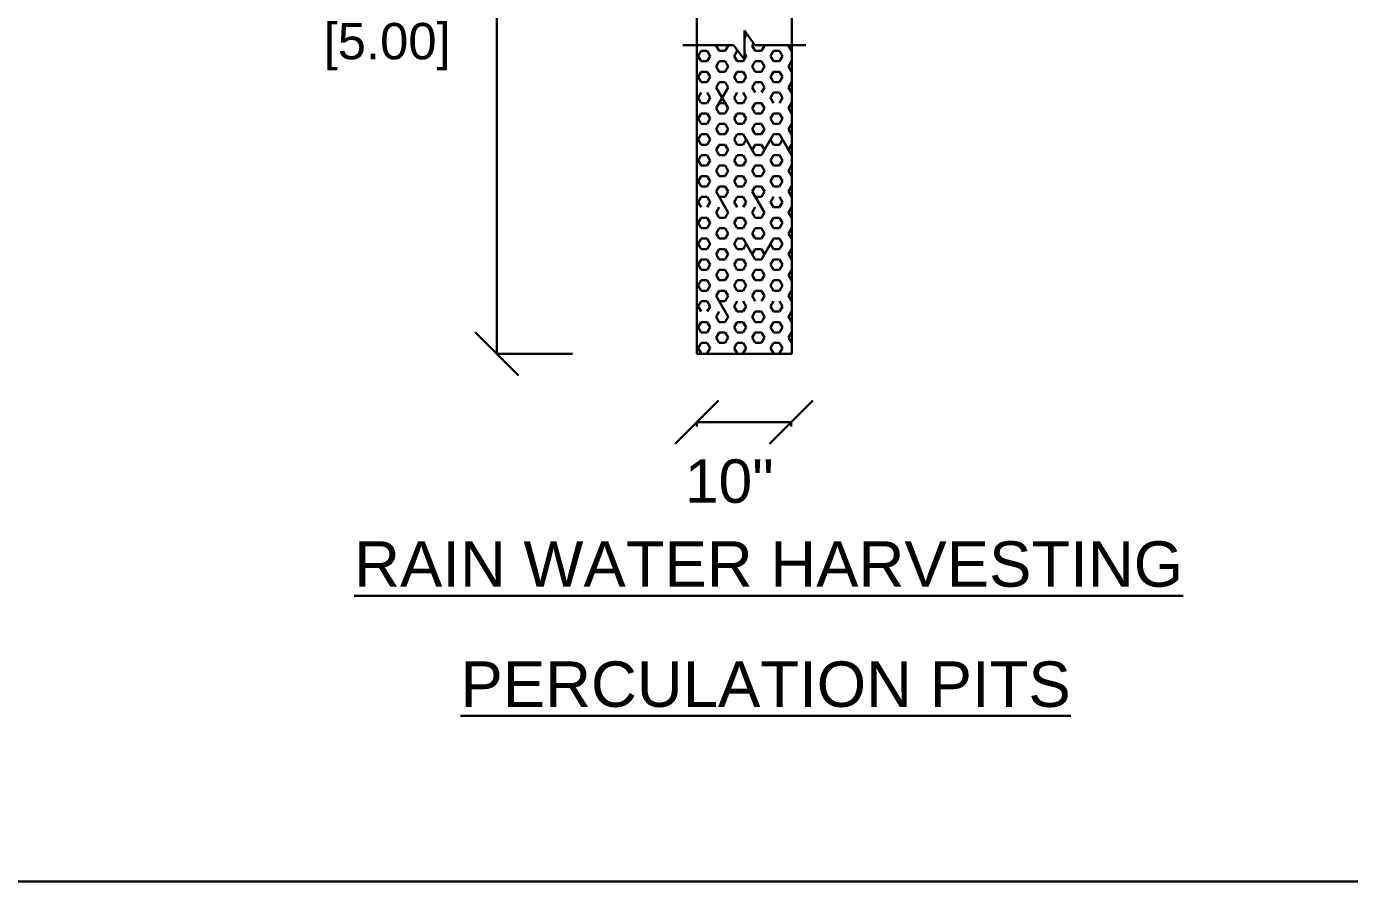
# Model space of a CAD drawing. Header units: metres. Extents: x 515 to 706, y -4 to 163.
# Drawn here: x 589.9 to 595.6, y 78.78 to 82.46 of the extents above; entities that cross this region are included whole.
import ezdxf

# ---------------------------------------------------------------- set-up
doc = ezdxf.new("R2010")
doc.units = ezdxf.units.M
doc.header["$MEASUREMENT"] = 0
doc.styles.add('style1', font='swisse.ttf', dxfattribs={"height": 1})

msp = doc.modelspace()

# ---------------------------------------------------------------- linework, layer by layer
at = {"lineweight": 30}
for p, q in [((591.92689, 85.66831), (591.92689, 81.05332)), ((592.78963, 84.03433), (592.78963, 81.05332)), ((593.19812, 84.03433), (593.19812, 81.05332)), ((592.99387, 82.44589), (593.03924, 82.38362)), ((592.99387, 82.32135), (592.99387, 82.44589)), ((593.00218, 82.42593), (592.99387, 82.44031)), ((592.99387, 82.41154), (593.00218, 82.42593)), ((592.72872, 82.38362), (592.94707, 82.38362)), ((592.87245, 82.38099), (592.87397, 82.38362)), ((592.88542, 82.35852), (592.87245, 82.38099)), ((592.91137, 82.35852), (592.92434, 82.38099)), ((592.92434, 82.38099), (592.92282, 82.38362)), ((592.99387, 82.32135), (592.94707, 82.38362)), ((593.02812, 82.38099), (593.03389, 82.39097)), ((593.0411, 82.35852), (593.02812, 82.38099)), ((593.03924, 82.38362), (593.25903, 82.38362)), ((593.06704, 82.35852), (593.08002, 82.38099)), ((593.08002, 82.38099), (593.0785, 82.38362)), ((593.1838, 82.38099), (593.18532, 82.38362)), ((593.19677, 82.35852), (593.1838, 82.38099)), ((592.79461, 82.33605), (592.80758, 82.35852)), ((592.80758, 82.31358), (592.79461, 82.33605)), ((592.80758, 82.35852), (592.83353, 82.35852)), ((592.80758, 82.31358), (592.83353, 82.31358)), ((592.8465, 82.33605), (592.83353, 82.35852)), ((592.83353, 82.31358), (592.8465, 82.33605)), ((592.87245, 82.29111), (592.88542, 82.31358)), ((592.88542, 82.35852), (592.91137, 82.35852)), ((592.88542, 82.31358), (592.91137, 82.31358)), ((592.92434, 82.29111), (592.91137, 82.31358)), ((592.95029, 82.33605), (592.96326, 82.35852)), ((592.96326, 82.31358), (592.95029, 82.33605)), ((592.96326, 82.35852), (592.96594, 82.35852)), ((592.96326, 82.31358), (592.98921, 82.31358)), ((592.98921, 82.31358), (592.99377, 82.32149)), ((593.00218, 82.33605), (592.99387, 82.35043)), ((592.99387, 82.32166), (593.00218, 82.33605)), ((593.02812, 82.29111), (593.0411, 82.31358)), ((593.0411, 82.35852), (593.06704, 82.35852)), ((593.0411, 82.31358), (593.06704, 82.31358)), ((593.08002, 82.29111), (593.06704, 82.31358)), ((593.10596, 82.33605), (593.11894, 82.35852)), ((593.11894, 82.31358), (593.10596, 82.33605)), ((593.11894, 82.35852), (593.14488, 82.35852)), ((593.11894, 82.31358), (593.14488, 82.31358)), ((593.15785, 82.33605), (593.14488, 82.35852)), ((593.14488, 82.31358), (593.15785, 82.33605)), ((593.1838, 82.29111), (593.19677, 82.31358)), ((593.19677, 82.35852), (593.19812, 82.35852)), ((593.19677, 82.31358), (593.19812, 82.31358)), ((592.79461, 82.24617), (592.80758, 82.26864)), ((592.80758, 82.26864), (592.83353, 82.26864)), ((592.8465, 82.24617), (592.83353, 82.26864)), ((592.88542, 82.26864), (592.87245, 82.29111)), ((592.88542, 82.26864), (592.91137, 82.26864)), ((592.91137, 82.26864), (592.92434, 82.29111)), ((592.95029, 82.24617), (592.96326, 82.26864)), ((592.96326, 82.26864), (592.98921, 82.26864)), ((593.00218, 82.24617), (592.98921, 82.26864)), ((593.0411, 82.26864), (593.02812, 82.29111)), ((593.0411, 82.26864), (593.06704, 82.26864)), ((593.06704, 82.26864), (593.08002, 82.29111)), ((593.10596, 82.24617), (593.11894, 82.26864)), ((593.11894, 82.26864), (593.14488, 82.26864)), ((593.15785, 82.24617), (593.14488, 82.26864)), ((593.19677, 82.26864), (593.1838, 82.29111)), ((593.19677, 82.26864), (593.19812, 82.26864)), ((592.80758, 82.2237), (592.79461, 82.24617)), ((592.80758, 82.2237), (592.83353, 82.2237)), ((592.83353, 82.2237), (592.8465, 82.24617)), ((592.87245, 82.20123), (592.88542, 82.2237)), ((592.92434, 82.11135), (592.87245, 82.20123)), ((592.87245, 82.11135), (592.92434, 82.20123)), ((592.88542, 82.2237), (592.91137, 82.2237)), ((592.92434, 82.20123), (592.91137, 82.2237)), ((592.96326, 82.2237), (592.95029, 82.24617)), ((592.96326, 82.2237), (592.98921, 82.2237)), ((592.98921, 82.2237), (593.00218, 82.24617)), ((593.02812, 82.20123), (593.0411, 82.2237)), ((593.0411, 82.17876), (593.02812, 82.20123)), ((593.0411, 82.2237), (593.06704, 82.2237)), ((593.08002, 82.20123), (593.06704, 82.2237)), ((593.06704, 82.17876), (593.08002, 82.20123)), ((593.11894, 82.2237), (593.10596, 82.24617)), ((593.11894, 82.2237), (593.14488, 82.2237)), ((593.14488, 82.2237), (593.15785, 82.24617)), ((593.1838, 82.20123), (593.19677, 82.2237)), ((593.19677, 82.17876), (593.1838, 82.20123)), ((593.19677, 82.2237), (593.19812, 82.2237)), ((592.79461, 82.15629), (592.80758, 82.17876)), ((592.80758, 82.13382), (592.79461, 82.15629)), ((592.80758, 82.13382), (592.83353, 82.13382)), ((592.8465, 82.15629), (592.83353, 82.17876)), ((592.83353, 82.13382), (592.8465, 82.15629)), ((592.88542, 82.13382), (592.91137, 82.13382)), ((592.95029, 82.15629), (592.96326, 82.17876)), ((592.96326, 82.13382), (592.95029, 82.15629)), ((592.96326, 82.13382), (592.98921, 82.13382)), ((593.00218, 82.15629), (592.98921, 82.17876)), ((592.98921, 82.13382), (593.00218, 82.15629)), ((593.02812, 82.11135), (593.0411, 82.13382)), ((593.0411, 82.13382), (593.06704, 82.13382)), ((593.08002, 82.11135), (593.06704, 82.13382)), ((593.10596, 82.15629), (593.11894, 82.17876)), ((593.11894, 82.13382), (593.10596, 82.15629)), ((593.11894, 82.17876), (593.14488, 82.17876)), ((593.15785, 82.15629), (593.14488, 82.17876)), ((593.14488, 82.13382), (593.15785, 82.15629)), ((593.1838, 82.11135), (593.19677, 82.13382)), ((593.19677, 82.13382), (593.19812, 82.13382)), ((592.79461, 82.06641), (592.80758, 82.08888)), ((592.80758, 82.08888), (592.83353, 82.08888)), ((592.8465, 82.06641), (592.83353, 82.08888)), ((592.88542, 82.08888), (592.87245, 82.11135)), ((592.88542, 82.08888), (592.91137, 82.08888)), ((592.91137, 82.08888), (592.92434, 82.11135)), ((592.95029, 82.06641), (592.96326, 82.08888)), ((592.96326, 82.08888), (592.98921, 82.08888)), ((593.00218, 82.06641), (592.98921, 82.08888)), ((593.0411, 82.08888), (593.02812, 82.11135)), ((593.0411, 82.08888), (593.06704, 82.08888)), ((593.06704, 82.08888), (593.08002, 82.11135)), ((593.10596, 82.06641), (593.11894, 82.08888)), ((593.11894, 82.08888), (593.14488, 82.08888)), ((593.15785, 82.06641), (593.14488, 82.08888)), ((593.19677, 82.08888), (593.1838, 82.11135)), ((593.19677, 82.08888), (593.19812, 82.08888)), ((592.80758, 82.04394), (592.79461, 82.06641)), ((592.80758, 82.04394), (592.83353, 82.04394)), ((592.83353, 82.04394), (592.8465, 82.06641)), ((592.87245, 82.02147), (592.88542, 82.04394)), ((592.88542, 81.999), (592.87245, 82.02147)), ((592.88542, 82.04394), (592.91137, 82.04394)), ((592.92434, 82.02147), (592.91137, 82.04394)), ((592.91137, 81.999), (592.92434, 82.02147)), ((592.96326, 82.04394), (592.95029, 82.06641)), ((592.96326, 82.04394), (592.98921, 82.04394)), ((592.98921, 82.04394), (593.00218, 82.06641)), ((593.02812, 82.02147), (593.0411, 82.04394)), ((593.0411, 81.999), (593.02812, 82.02147)), ((593.0411, 82.04394), (593.06704, 82.04394)), ((593.08002, 82.02147), (593.06704, 82.04394)), ((593.06704, 81.999), (593.08002, 82.02147)), ((593.11894, 82.04394), (593.10596, 82.06641)), ((593.11894, 82.04394), (593.14488, 82.04394)), ((593.14488, 82.04394), (593.15785, 82.06641)), ((593.1838, 82.02147), (593.19677, 82.04394)), ((593.19677, 81.999), (593.1838, 82.02147)), ((593.19677, 82.04394), (593.19812, 82.04394)), ((592.79461, 81.97653), (592.80758, 81.999)), ((592.80758, 81.95406), (592.79461, 81.97653)), ((592.80758, 81.999), (592.83353, 81.999)), ((592.8465, 81.97653), (592.83353, 81.999)), ((592.83353, 81.95406), (592.8465, 81.97653)), ((592.88542, 81.999), (592.91137, 81.999)), ((592.95029, 81.97653), (592.96326, 81.999)), ((592.96326, 81.95406), (592.95029, 81.97653)), ((592.96326, 81.999), (592.98921, 81.999)), ((593.0411, 81.90912), (592.98921, 81.999)), ((592.98921, 81.95406), (593.00218, 81.97653)), ((593.0411, 81.999), (593.06704, 81.999)), ((593.06704, 81.90912), (593.11894, 81.999)), ((593.11894, 81.95406), (593.10596, 81.97653)), ((593.11894, 81.999), (593.14488, 81.999)), ((593.19677, 81.90912), (593.14488, 81.999)), ((593.14488, 81.95406), (593.15785, 81.97653)), ((593.19677, 81.999), (593.19812, 81.999)), ((592.79461, 81.88665), (592.80758, 81.90912)), ((592.80758, 81.95406), (592.83353, 81.95406)), ((592.80758, 81.90912), (592.83353, 81.90912)), ((592.8465, 81.88665), (592.83353, 81.90912)), ((592.87245, 81.93159), (592.88542, 81.95406)), ((592.88542, 81.90912), (592.87245, 81.93159)), ((592.88542, 81.95406), (592.91137, 81.95406)), ((592.88542, 81.90912), (592.91137, 81.90912)), ((592.92434, 81.93159), (592.91137, 81.95406)), ((592.91137, 81.90912), (592.92434, 81.93159)), ((592.95029, 81.88665), (592.96326, 81.90912)), ((592.96326, 81.95406), (592.98921, 81.95406)), ((592.96326, 81.90912), (592.98921, 81.90912)), ((593.00218, 81.88665), (592.98921, 81.90912)), ((593.02812, 81.93159), (593.0411, 81.95406)), ((593.0411, 81.95406), (593.06704, 81.95406)), ((593.0411, 81.90912), (593.06704, 81.90912)), ((593.08002, 81.93159), (593.06704, 81.95406)), ((593.10596, 81.88665), (593.11894, 81.90912)), ((593.11894, 81.95406), (593.14488, 81.95406)), ((593.11894, 81.90912), (593.14488, 81.90912)), ((593.15785, 81.88665), (593.14488, 81.90912)), ((593.1838, 81.93159), (593.19677, 81.95406)), ((593.19677, 81.95406), (593.19812, 81.95406)), ((593.19677, 81.90912), (593.19812, 81.90912)), ((592.80758, 81.86418), (592.79461, 81.88665)), ((592.80758, 81.86418), (592.83353, 81.86418)), ((592.83353, 81.86418), (592.8465, 81.88665)), ((592.87245, 81.84171), (592.88542, 81.86418)), ((592.88542, 81.86418), (592.91137, 81.86418)), ((592.92434, 81.84171), (592.91137, 81.86418)), ((592.96326, 81.86418), (592.95029, 81.88665)), ((592.96326, 81.86418), (592.98921, 81.86418)), ((592.98921, 81.86418), (593.00218, 81.88665)), ((593.02812, 81.84171), (593.0411, 81.86418)), ((593.0411, 81.86418), (593.06704, 81.86418)), ((593.08002, 81.84171), (593.06704, 81.86418)), ((593.11894, 81.86418), (593.10596, 81.88665)), ((593.11894, 81.86418), (593.14488, 81.86418)), ((593.14488, 81.86418), (593.15785, 81.88665)), ((593.1838, 81.84171), (593.19677, 81.86418)), ((593.19677, 81.86418), (593.19812, 81.86418)), ((592.79461, 81.79677), (592.80758, 81.81924)), ((592.80758, 81.7743), (592.79461, 81.79677)), ((592.80758, 81.81924), (592.83353, 81.81924)), ((592.8465, 81.79677), (592.83353, 81.81924)), ((592.83353, 81.7743), (592.8465, 81.79677)), ((592.88542, 81.81924), (592.87245, 81.84171)), ((592.88542, 81.81924), (592.91137, 81.81924)), ((592.91137, 81.81924), (592.92434, 81.84171)), ((592.95029, 81.79677), (592.96326, 81.81924)), ((592.96326, 81.7743), (592.95029, 81.79677)), ((592.96326, 81.81924), (592.98921, 81.81924)), ((593.00218, 81.79677), (592.98921, 81.81924)), ((592.98921, 81.7743), (593.00218, 81.79677)), ((593.0411, 81.81924), (593.02812, 81.84171)), ((593.0411, 81.81924), (593.06704, 81.81924)), ((593.06704, 81.81924), (593.08002, 81.84171)), ((593.10596, 81.79677), (593.11894, 81.81924)), ((593.11894, 81.7743), (593.10596, 81.79677)), ((593.11894, 81.81924), (593.14488, 81.81924)), ((593.15785, 81.79677), (593.14488, 81.81924)), ((593.14488, 81.7743), (593.15785, 81.79677)), ((593.19677, 81.81924), (593.1838, 81.84171)), ((593.19677, 81.81924), (593.19812, 81.81924)), ((592.80758, 81.7743), (592.83353, 81.7743)), ((592.87245, 81.75183), (592.88542, 81.7743)), ((592.92434, 81.66195), (592.87245, 81.75183)), ((592.88542, 81.7743), (592.91137, 81.7743)), ((592.92434, 81.75183), (592.91137, 81.7743)), ((592.91137, 81.72936), (592.92434, 81.75183)), ((592.96326, 81.7743), (592.98921, 81.7743)), ((593.02812, 81.75183), (593.0411, 81.7743)), ((593.08002, 81.66195), (593.02812, 81.75183)), ((593.0411, 81.7743), (593.06704, 81.7743)), ((593.08002, 81.75183), (593.06704, 81.7743)), ((593.06704, 81.72936), (593.08002, 81.75183)), ((593.11894, 81.7743), (593.14488, 81.7743)), ((593.1838, 81.75183), (593.19677, 81.7743)), ((593.19677, 81.72936), (593.1838, 81.75183)), ((593.19677, 81.7743), (593.19812, 81.7743)), ((592.79461, 81.70689), (592.80758, 81.72936)), ((592.80758, 81.68442), (592.79461, 81.70689)), ((592.80758, 81.72936), (592.83353, 81.72936)), ((592.8465, 81.70689), (592.83353, 81.72936)), ((592.83353, 81.68442), (592.8465, 81.70689)), ((592.87245, 81.66195), (592.88542, 81.68442)), ((592.88542, 81.72936), (592.91137, 81.72936)), ((592.95029, 81.70689), (592.96326, 81.72936)), ((592.96326, 81.68442), (592.95029, 81.70689)), ((592.96326, 81.72936), (592.98921, 81.72936)), ((593.00218, 81.70689), (592.98921, 81.72936)), ((592.98921, 81.68442), (593.00218, 81.70689)), ((593.02812, 81.66195), (593.0411, 81.68442)), ((593.0411, 81.72936), (593.06704, 81.72936)), ((593.10596, 81.70689), (593.11894, 81.72936)), ((593.11894, 81.68442), (593.10596, 81.70689)), ((593.11894, 81.68442), (593.14488, 81.68442)), ((593.15785, 81.70689), (593.14488, 81.72936)), ((593.14488, 81.68442), (593.15785, 81.70689)), ((593.1838, 81.66195), (593.19677, 81.68442)), ((593.19677, 81.72936), (593.19812, 81.72936)), ((592.79461, 81.61701), (592.80758, 81.63948)), ((592.80758, 81.63948), (592.83353, 81.63948)), ((592.8465, 81.61701), (592.83353, 81.63948)), ((592.88542, 81.63948), (592.87245, 81.66195)), ((592.88542, 81.63948), (592.91137, 81.63948)), ((592.91137, 81.63948), (592.92434, 81.66195)), ((592.95029, 81.61701), (592.96326, 81.63948)), ((592.96326, 81.63948), (592.98921, 81.63948)), ((593.00218, 81.61701), (592.98921, 81.63948)), ((593.0411, 81.63948), (593.02812, 81.66195)), ((593.0411, 81.63948), (593.06704, 81.63948)), ((593.06704, 81.63948), (593.08002, 81.66195)), ((593.10596, 81.61701), (593.11894, 81.63948)), ((593.11894, 81.63948), (593.14488, 81.63948)), ((593.15785, 81.61701), (593.14488, 81.63948)), ((593.19677, 81.63948), (593.1838, 81.66195)), ((593.19677, 81.63948), (593.19812, 81.63948)), ((592.80758, 81.59454), (592.79461, 81.61701)), ((592.80758, 81.59454), (592.83353, 81.59454)), ((592.83353, 81.59454), (592.8465, 81.61701)), ((592.87245, 81.57207), (592.88542, 81.59454)), ((592.88542, 81.5496), (592.87245, 81.57207)), ((592.88542, 81.59454), (592.91137, 81.59454)), ((592.92434, 81.57207), (592.91137, 81.59454)), ((592.91137, 81.5496), (592.92434, 81.57207)), ((592.96326, 81.59454), (592.95029, 81.61701)), ((592.96326, 81.59454), (592.98921, 81.59454)), ((592.98921, 81.59454), (593.00218, 81.61701)), ((593.02812, 81.57207), (593.0411, 81.59454)), ((593.0411, 81.5496), (593.02812, 81.57207)), ((593.0411, 81.59454), (593.06704, 81.59454)), ((593.08002, 81.57207), (593.06704, 81.59454)), ((593.06704, 81.5496), (593.08002, 81.57207)), ((593.11894, 81.59454), (593.10596, 81.61701)), ((593.11894, 81.59454), (593.14488, 81.59454)), ((593.14488, 81.59454), (593.15785, 81.61701)), ((593.1838, 81.57207), (593.19677, 81.59454)), ((593.19677, 81.5496), (593.1838, 81.57207)), ((593.19677, 81.59454), (593.19812, 81.59454)), ((592.79461, 81.52713), (592.80758, 81.5496)), ((592.80758, 81.50466), (592.79461, 81.52713)), ((592.80758, 81.5496), (592.83353, 81.5496)), ((592.8465, 81.52713), (592.83353, 81.5496)), ((592.83353, 81.50466), (592.8465, 81.52713)), ((592.88542, 81.5496), (592.91137, 81.5496)), ((592.95029, 81.52713), (592.96326, 81.5496)), ((592.96326, 81.50466), (592.95029, 81.52713)), ((592.96326, 81.5496), (592.98921, 81.5496)), ((593.0411, 81.45972), (592.98921, 81.5496)), ((592.98921, 81.50466), (593.00218, 81.52713)), ((593.0411, 81.5496), (593.06704, 81.5496)), ((593.06704, 81.45972), (593.11894, 81.5496)), ((593.11894, 81.50466), (593.10596, 81.52713)), ((593.11894, 81.5496), (593.14488, 81.5496)), ((593.15785, 81.52713), (593.14488, 81.5496)), ((593.14488, 81.50466), (593.15785, 81.52713)), ((593.19677, 81.5496), (593.19812, 81.5496)), ((592.79461, 81.43725), (592.80758, 81.45972)), ((592.80758, 81.50466), (592.83353, 81.50466)), ((592.80758, 81.45972), (592.83353, 81.45972)), ((592.8465, 81.43725), (592.83353, 81.45972)), ((592.87245, 81.48219), (592.88542, 81.50466)), ((592.88542, 81.45972), (592.87245, 81.48219)), ((592.88542, 81.50466), (592.91137, 81.50466)), ((592.88542, 81.45972), (592.91137, 81.45972)), ((592.92434, 81.48219), (592.91137, 81.50466)), ((592.91137, 81.45972), (592.92434, 81.48219)), ((592.95029, 81.43725), (592.96326, 81.45972)), ((592.96326, 81.50466), (592.98921, 81.50466)), ((592.96326, 81.45972), (592.98921, 81.45972)), ((593.00218, 81.43725), (592.98921, 81.45972)), ((593.02812, 81.48219), (593.0411, 81.50466)), ((593.0411, 81.50466), (593.06704, 81.50466)), ((593.0411, 81.45972), (593.06704, 81.45972)), ((593.08002, 81.48219), (593.06704, 81.50466)), ((593.10596, 81.43725), (593.11894, 81.45972)), ((593.11894, 81.50466), (593.14488, 81.50466)), ((593.11894, 81.45972), (593.14488, 81.45972)), ((593.15785, 81.43725), (593.14488, 81.45972)), ((593.1838, 81.48219), (593.19677, 81.50466)), ((593.19677, 81.45972), (593.1838, 81.48219)), ((593.19677, 81.50466), (593.19812, 81.50466)), ((593.19677, 81.45972), (593.19812, 81.45972)), ((592.80758, 81.41478), (592.79461, 81.43725)), ((592.80758, 81.41478), (592.83353, 81.41478)), ((592.83353, 81.41478), (592.8465, 81.43725)), ((592.87245, 81.39231), (592.88542, 81.41478)), ((592.88542, 81.36984), (592.87245, 81.39231)), ((592.88542, 81.41478), (592.91137, 81.41478)), ((592.92434, 81.39231), (592.91137, 81.41478)), ((592.91137, 81.36984), (592.92434, 81.39231)), ((592.96326, 81.41478), (592.95029, 81.43725)), ((592.96326, 81.41478), (592.98921, 81.41478)), ((592.98921, 81.41478), (593.00218, 81.43725)), ((593.02812, 81.39231), (593.0411, 81.41478)), ((593.0411, 81.36984), (593.02812, 81.39231)), ((593.0411, 81.41478), (593.06704, 81.41478)), ((593.08002, 81.39231), (593.06704, 81.41478)), ((593.06704, 81.36984), (593.08002, 81.39231)), ((593.11894, 81.41478), (593.10596, 81.43725)), ((593.11894, 81.41478), (593.14488, 81.41478)), ((593.14488, 81.41478), (593.15785, 81.43725)), ((593.1838, 81.39231), (593.19677, 81.41478)), ((593.19677, 81.36984), (593.1838, 81.39231)), ((593.19677, 81.41478), (593.19812, 81.41478)), ((592.79461, 81.34737), (592.80758, 81.36984)), ((592.80758, 81.3249), (592.79461, 81.34737)), ((592.80758, 81.36984), (592.83353, 81.36984)), ((592.8465, 81.34737), (592.83353, 81.36984)), ((592.83353, 81.3249), (592.8465, 81.34737)), ((592.88542, 81.36984), (592.91137, 81.36984)), ((592.95029, 81.34737), (592.96326, 81.36984)), ((592.96326, 81.3249), (592.95029, 81.34737)), ((592.96326, 81.36984), (592.98921, 81.36984)), ((593.00218, 81.34737), (592.98921, 81.36984)), ((592.98921, 81.3249), (593.00218, 81.34737)), ((593.0411, 81.36984), (593.06704, 81.36984)), ((593.10596, 81.34737), (593.11894, 81.36984)), ((593.11894, 81.3249), (593.10596, 81.34737)), ((593.11894, 81.36984), (593.14488, 81.36984)), ((593.15785, 81.34737), (593.14488, 81.36984)), ((593.14488, 81.3249), (593.15785, 81.34737)), ((593.19677, 81.36984), (593.19812, 81.36984)), ((592.79461, 81.25749), (592.80758, 81.27996)), ((592.80758, 81.3249), (592.83353, 81.3249)), ((592.80758, 81.27996), (592.83353, 81.27996)), ((592.8465, 81.25749), (592.83353, 81.27996)), ((592.87245, 81.30243), (592.88542, 81.3249)), ((592.92434, 81.21255), (592.87245, 81.30243)), ((592.88542, 81.3249), (592.91137, 81.3249)), ((592.88542, 81.27996), (592.91137, 81.27996)), ((592.92434, 81.30243), (592.91137, 81.3249)), ((592.91137, 81.27996), (592.92434, 81.30243)), ((592.95029, 81.25749), (592.96326, 81.27996)), ((592.96326, 81.3249), (592.98921, 81.3249)), ((593.00218, 81.25749), (592.98921, 81.27996)), ((593.02812, 81.30243), (593.0411, 81.3249)), ((593.0411, 81.27996), (593.02812, 81.30243)), ((593.0411, 81.3249), (593.06704, 81.3249)), ((593.08002, 81.30243), (593.06704, 81.3249)), ((593.06704, 81.27996), (593.08002, 81.30243)), ((593.10596, 81.25749), (593.11894, 81.27996)), ((593.11894, 81.3249), (593.14488, 81.3249)), ((593.15785, 81.25749), (593.14488, 81.27996)), ((593.1838, 81.30243), (593.19677, 81.3249)), ((593.19677, 81.27996), (593.1838, 81.30243)), ((593.19677, 81.3249), (593.19812, 81.3249)), ((592.80758, 81.23502), (592.79461, 81.25749)), ((592.83353, 81.23502), (592.8465, 81.25749)), ((592.87245, 81.21255), (592.88542, 81.23502)), ((592.96326, 81.23502), (592.95029, 81.25749)), ((592.96326, 81.23502), (592.98921, 81.23502)), ((592.98921, 81.23502), (593.00218, 81.25749)), ((593.02812, 81.21255), (593.0411, 81.23502)), ((593.0411, 81.23502), (593.06704, 81.23502)), ((593.08002, 81.21255), (593.06704, 81.23502)), ((593.11894, 81.23502), (593.10596, 81.25749)), ((593.11894, 81.23502), (593.14488, 81.23502)), ((593.14488, 81.23502), (593.15785, 81.25749)), ((593.1838, 81.21255), (593.19677, 81.23502)), ((593.19677, 81.23502), (593.19812, 81.23502)), ((592.79461, 81.16761), (592.80758, 81.19008)), ((592.80758, 81.14514), (592.79461, 81.16761)), ((592.80758, 81.19008), (592.83353, 81.19008)), ((592.8465, 81.16761), (592.83353, 81.19008)), ((592.83353, 81.14514), (592.8465, 81.16761)), ((592.88542, 81.19008), (592.87245, 81.21255)), ((592.88542, 81.19008), (592.91137, 81.19008)), ((592.91137, 81.19008), (592.92434, 81.21255)), ((592.95029, 81.16761), (592.96326, 81.19008)), ((592.96326, 81.14514), (592.95029, 81.16761)), ((592.96326, 81.19008), (592.98921, 81.19008)), ((593.00218, 81.16761), (592.98921, 81.19008)), ((592.98921, 81.14514), (593.00218, 81.16761)), ((593.0411, 81.19008), (593.02812, 81.21255)), ((593.0411, 81.19008), (593.06704, 81.19008)), ((593.06704, 81.19008), (593.08002, 81.21255)), ((593.10596, 81.16761), (593.11894, 81.19008)), ((593.11894, 81.14514), (593.10596, 81.16761)), ((593.11894, 81.19008), (593.14488, 81.19008)), ((593.15785, 81.16761), (593.14488, 81.19008)), ((593.14488, 81.14514), (593.15785, 81.16761)), ((593.19677, 81.19008), (593.1838, 81.21255)), ((593.19677, 81.19008), (593.19812, 81.19008)), ((592.80758, 81.14514), (592.83353, 81.14514)), ((592.87245, 81.12267), (592.88542, 81.14514)), ((592.88542, 81.1002), (592.87245, 81.12267)), ((592.88542, 81.14514), (592.91137, 81.14514)), ((592.92434, 81.12267), (592.91137, 81.14514)), ((592.91137, 81.1002), (592.92434, 81.12267)), ((592.96326, 81.14514), (592.98921, 81.14514)), ((593.02812, 81.12267), (593.0411, 81.14514)), ((593.0411, 81.1002), (593.02812, 81.12267)), ((593.0411, 81.14514), (593.06704, 81.14514)), ((593.08002, 81.12267), (593.06704, 81.14514)), ((593.06704, 81.1002), (593.08002, 81.12267)), ((593.11894, 81.14514), (593.14488, 81.14514)), ((593.1838, 81.12267), (593.19677, 81.14514)), ((593.19677, 81.1002), (593.1838, 81.12267)), ((593.19677, 81.14514), (593.19812, 81.14514)), ((592.25368, 81.05332), (591.92689, 81.05332)), ((592.78963, 81.05332), (593.19812, 81.05332)), ((592.79461, 81.07773), (592.80758, 81.1002)), ((592.80758, 81.05526), (592.79461, 81.07773)), ((592.80758, 81.1002), (592.83353, 81.1002)), ((592.8465, 81.07773), (592.83353, 81.1002)), ((592.83353, 81.05526), (592.8465, 81.07773)), ((592.8843, 81.05332), (592.88542, 81.05526)), ((592.88542, 81.1002), (592.91137, 81.1002)), ((592.91249, 81.05332), (592.91137, 81.05526)), ((592.95029, 81.07773), (592.96326, 81.1002)), ((592.96326, 81.05526), (592.95029, 81.07773)), ((592.96326, 81.1002), (592.98921, 81.1002)), ((593.00218, 81.07773), (592.98921, 81.1002)), ((592.98921, 81.05526), (593.00218, 81.07773)), ((593.03997, 81.05332), (593.0411, 81.05526)), ((593.0411, 81.1002), (593.06704, 81.1002)), ((593.06817, 81.05332), (593.06704, 81.05526)), ((593.10596, 81.07773), (593.11894, 81.1002)), ((593.11894, 81.05526), (593.10596, 81.07773)), ((593.11894, 81.1002), (593.14488, 81.1002)), ((593.15785, 81.07773), (593.14488, 81.1002)), ((593.14488, 81.05526), (593.15785, 81.07773)), ((593.19565, 81.05332), (593.19677, 81.05526)), ((593.19677, 81.1002), (593.19812, 81.1002)), ((592.78963, 80.73966), (592.78963, 80.75784)), ((592.78963, 80.75784), (593.19565, 80.75784)), ((593.19565, 80.73966), (593.19565, 80.75784))]:
    msp.add_line(p, q, dxfattribs=at)
at = {"linetype": 'ByBlock', "lineweight": 30}
for p, q in [((591.83348, 81.14672), (592.02029, 80.95991)), ((592.88303, 80.85125), (592.69622, 80.66444)), ((593.10225, 80.66444), (593.28906, 80.85125))]:
    msp.add_line(p, q, dxfattribs=at)
at = {"lineweight": 30}
msp.add_lwpolyline([(596.13163, 78.77884), (585.2581, 78.77884), (585.2581, 87.74858), (596.13163, 87.74858)], close=True, dxfattribs=at)

# ---------------------------------------------------------------- texts
at = {"lineweight": 30, "style": 'style1'}
for s, height, p in [(' [5.00]', 0.156737, (591.11928, 82.3222)), ('10"', 0.186812, (592.7375, 80.41113)), ('%%uRAIN WATER HARVESTING', 0.1959216, (591.31187, 80.0492)), ('%%uPERCULATION PITS', 0.1959216, (591.7701, 79.53142))]:
    msp.add_text(s, height=height, dxfattribs=at).set_placement(p)

doc.saveas('drawing.dxf')
